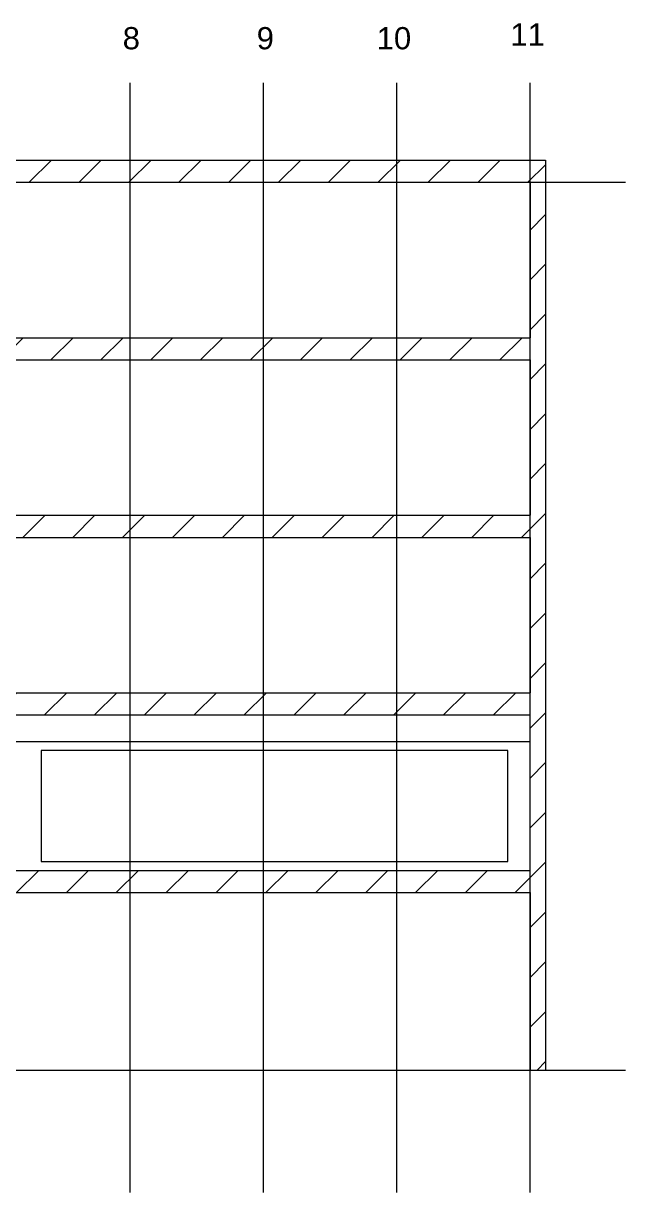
# Model space of a CAD drawing. Header units: millimetres. Extents: x 59762 to 60194, y -87842 to -87548.
# Drawn here: x 60179.85 to 60193.41, y -87736.96 to -87710.62 of the extents above; entities that cross this region are included whole.
import ezdxf

# ---------------------------------------------------------------- set-up
doc = ezdxf.new("R2010")
doc.units = ezdxf.units.MM
doc.linetypes.add('JIS_02_1.2', pattern=[2.5, 1.25, -1.25])
doc.layers.add('opisy', color=7, linetype='Continuous', lineweight=13)
doc.layers.add('osie', color=7, linetype='JIS_02_1.2', lineweight=5, transparency=0.7)
doc.layers.add('podkład', color=7, linetype='Continuous', lineweight=13, transparency=0.7)
doc.styles.get("Standard").update_dxf_attribs({"font": 'arial.ttf', "height": 0.02})

msp = doc.modelspace()

# ---------------------------------------------------------------- hatches: boundary and pattern name
at = {"layer": 'podkład'}
h = msp.add_hatch(dxfattribs=at)
h.set_pattern_fill('ANSI31', color=256, scale=0.25)
h.set_pattern_definition([(45, (57153.3207, -93738.02464), (-0.56126601, 0.56126601), [])])
h.paths.add_polyline_path([(60191.605457, -87713.702324), (60160.905457, -87713.702324), (60160.905457, -87734.202324), (60161.255457, -87734.202324), (60161.255457, -87730.202324), (60191.255457, -87730.202324), (60191.255457, -87734.202324), (60191.605457, -87734.202324)])
h.paths.add_polyline_path([(60161.255457, -87718.202324), (60191.255457, -87718.202324), (60191.255457, -87721.702324), (60161.255457, -87721.702324)], flags=16)
h.paths.add_polyline_path([(60161.255457, -87717.702324), (60161.255457, -87714.202324), (60191.255457, -87714.202324), (60191.255457, -87717.702324)], flags=16)
h.paths.add_polyline_path([(60161.255457, -87722.202324), (60191.255457, -87722.202324), (60191.255457, -87725.702324), (60161.255457, -87725.702324)], flags=16)
h.paths.add_polyline_path([(60161.255457, -87726.202324), (60191.255457, -87726.202324), (60191.255457, -87726.302324), (60191.255457, -87729.702324), (60161.255457, -87729.702324), (60161.255457, -87726.302324)], flags=16)
h.paths.add_polyline_path([(60161.755457, -87726.602324), (60172.255457, -87726.602324), (60172.255457, -87729.102324), (60161.755457, -87729.102324)], flags=0)
h.paths.add_polyline_path([(60180.255457, -87726.602324), (60190.755457, -87726.602324), (60190.755457, -87729.102324), (60180.255457, -87729.102324)], flags=0)
h.paths.add_polyline_path([(60179.495457, -87726.302324), (60179.255457, -87726.302324), (60179.255457, -87729.702324), (60179.495457, -87729.702324)], flags=0)
h.paths.add_polyline_path([(60173.255457, -87726.302324), (60173.015457, -87726.302324), (60173.015457, -87729.702324), (60173.255457, -87729.702324)], flags=0)

# ---------------------------------------------------------------- linework, layer by layer
at = {"layer": 'osie', "linetype": 'Continuous'}
for p, q in [((60182.255457, -87736.962324), (60182.255457, -87711.962324)), ((60185.255457, -87736.962324), (60185.255457, -87711.962324)), ((60188.255457, -87736.962324), (60188.255457, -87711.962324)), ((60191.255457, -87736.962324), (60191.255457, -87711.962324)), ((60158.405457, -87714.202324), (60193.405457, -87714.202324)), ((60158.405457, -87734.202324), (60193.405457, -87734.202324))]:
    msp.add_line(p, q, dxfattribs=at)
at = {"layer": 'podkład'}
for p, q in [((60160.905457, -87713.702324), (60191.605457, -87713.702324)), ((60191.605457, -87713.702324), (60191.605457, -87734.202324)), ((60161.255457, -87714.202324), (60191.255457, -87714.202324)), ((60191.255457, -87714.202324), (60191.255457, -87717.702324)), ((60161.255457, -87717.702324), (60191.255457, -87717.702324)), ((60161.255457, -87718.202324), (60191.255457, -87718.202324)), ((60191.255457, -87718.202324), (60191.255457, -87721.702324)), ((60161.255457, -87721.702324), (60191.255457, -87721.702324)), ((60161.255457, -87722.202324), (60191.255457, -87722.202324)), ((60191.255457, -87722.202324), (60191.255457, -87725.702324)), ((60161.255457, -87725.702324), (60191.255457, -87725.702324)), ((60161.255457, -87725.702324), (60191.255457, -87725.702324)), ((60161.255457, -87726.202324), (60191.255457, -87726.202324)), ((60191.255457, -87726.302324), (60191.255457, -87726.202324)), ((60191.255457, -87729.702324), (60191.255457, -87726.302324)), ((60161.255457, -87726.802324), (60191.255457, -87726.802324)), ((60161.255457, -87729.702324), (60191.255457, -87729.702324)), ((60161.255457, -87730.202324), (60191.255457, -87730.202324)), ((60191.255457, -87730.202324), (60191.255457, -87734.202324)), ((60160.905457, -87734.202324), (60191.605457, -87734.202324))]:
    msp.add_line(p, q, dxfattribs=at)
msp.add_lwpolyline([(60190.755457, -87727.002324), (60180.255457, -87727.002324), (60180.255457, -87729.502324), (60190.755457, -87729.502324)], close=True, dxfattribs=at)

# ---------------------------------------------------------------- texts
at = {"layer": 'opisy', "char_height": 0.5, "attachment_point": 1}
for s, insert in [('11 ', (60190.812062, -87710.621764)), ('8 ', (60182.08675, -87710.705571)), ('9 ', (60185.102585, -87710.705571)), ('10 ', (60187.803038, -87710.705571))]:
    msp.add_mtext_dynamic_manual_height_columns(s, width=0.9375, gutter_width=4.6875, heights=[0], dxfattribs=dict(at, insert=insert))

doc.saveas('drawing.dxf')
